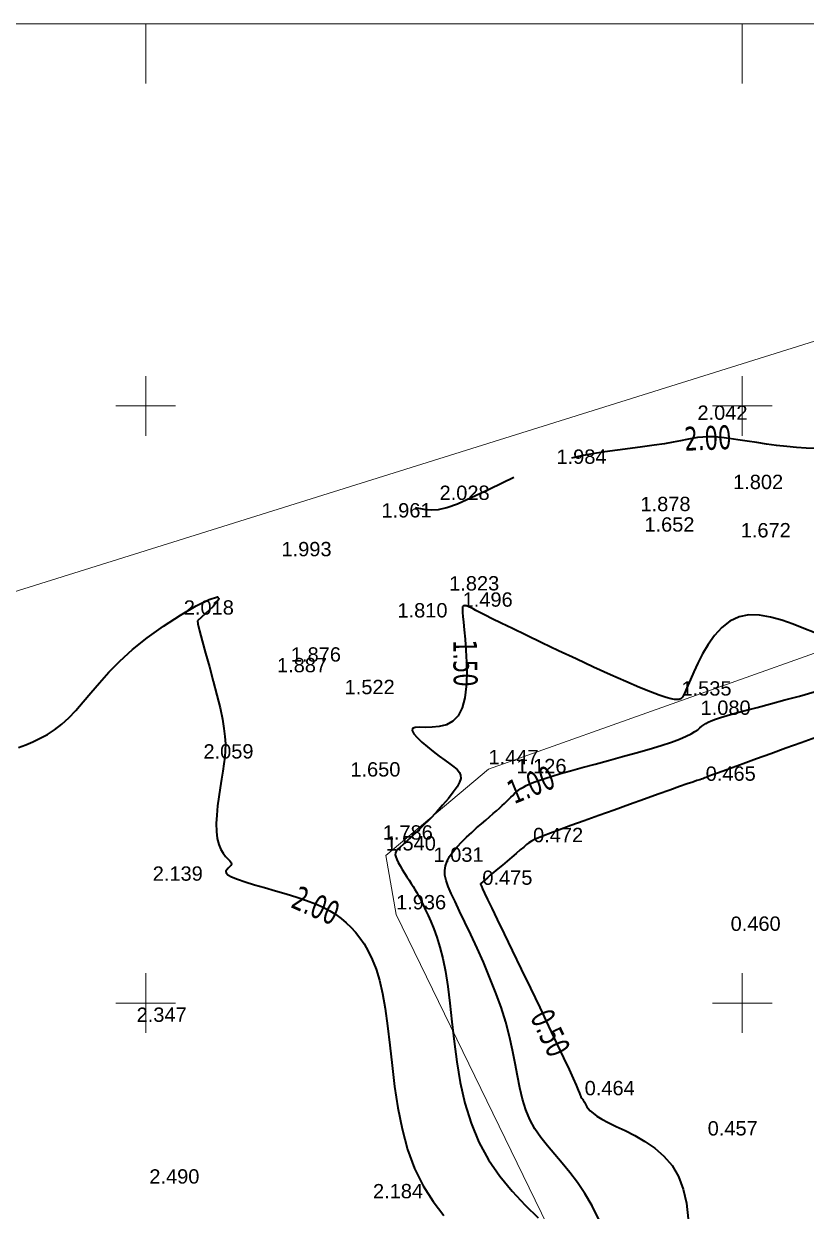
# Model space of a CAD drawing. Header units: millimetres. Extents: x 563604 to 809435, y 2337 to 1331933.
# Drawn here: x 672344 to 705133, y 1282215 to 1331933 of the extents above; entities that cross this region are included whole.
import ezdxf

# ---------------------------------------------------------------- set-up
doc = ezdxf.new("R2010")
doc.units = ezdxf.units.MM
for name, color, linetype, lineweight in [('CD TAI', 7, 'Continuous', 9), ('DM CAI-1', 9, 'Continuous', 35), ('Hbaixe-1', 253, 'Continuous', 9), ('khung-1', 253, 'Continuous', 9), ('MUONG DAT-1', 253, 'Continuous', 9), ('NCD', 7, 'Continuous', 9), ('NCV_TKCS_HIEN TRANG_251226_dwg-1', 253, 'Continuous', 9), ('TUONGXAY-1', 253, 'Continuous', 9)]:
    doc.layers.add(name, color=color, linetype=linetype, lineweight=lineweight)
doc.styles.add('Arial', font='arial_0.ttf', dxfattribs={"height": 600.128024})
doc.styles.add('Tahoma', font='tahoma_0.ttf', dxfattribs={"width": 0.75, "height": 1000.213374})

# ---------------------------------------------------------------- blocks, each defined once
blk = doc.blocks.new('NCV_TKCS_HIEN TRANG_251226_dwg-1595164-TỔNG THỂ_HIỆN TRẠNG KHU ĐẤT')
at = {"layer": 'DM CAI-1', "flags": 128}
for points in [[(705522, 1314149), (705132, 1314170), (704728, 1314197), (704312, 1314233), (703891, 1314280), (703470, 1314335), (703056, 1314396), (702653, 1314457), (702268, 1314515), (701907, 1314566), (701576, 1314607), (701280, 1314632), (701023, 1314639), (700793, 1314630), (700576, 1314606), (700359, 1314571), (700125, 1314525), (699863, 1314472), (699556, 1314413), (699192, 1314351), (698761, 1314288), (698276, 1314222), (697757, 1314154), (697222, 1314083), (696690, 1314006), (696180, 1313925), (695711, 1313837), (695302, 1313742)], [(688751, 1311678), (689111, 1311611), (689419, 1311579), (689723, 1311596), (690072, 1311678), (690514, 1311839), (691098, 1312095), (691873, 1312459), (692886, 1312947)], [(672126, 1301634), (672426, 1301747), (672728, 1301872), (673031, 1302015), (673334, 1302181), (673636, 1302376), (673937, 1302605), (674234, 1302874), (674529, 1303185), (674832, 1303537), (675156, 1303924), (675512, 1304342), (675913, 1304785), (676372, 1305250), (676899, 1305731), (677509, 1306223), (678198, 1306716), (678909, 1307175), (679570, 1307559), (680110, 1307828), (680457, 1307941), (680539, 1307856), (680284, 1307534), (679620, 1306933)], [(705469, 1306449), (705035, 1306619), (704578, 1306795), (704109, 1306958), (703638, 1307089), (703175, 1307169), (702731, 1307179), (702315, 1307099), (701937, 1306917), (701596, 1306649), (701292, 1306317), (701024, 1305944), (700790, 1305550), (700590, 1305160), (700421, 1304795), (700284, 1304478), (700175, 1304225), (700092, 1304033), (700028, 1303893), (699979, 1303796), (699941, 1303733), (699908, 1303696), (699875, 1303674), (699839, 1303660), (699791, 1303647), (699722, 1303640), (699618, 1303646), (699467, 1303674), (699257, 1303730), (698975, 1303822), (698608, 1303958), (698144, 1304146), (697577, 1304389), (696928, 1304678), (696224, 1304998), (695491, 1305337), (694758, 1305681), (694051, 1306016), (693397, 1306329), (692824, 1306607), (692351, 1306838), (691975, 1307025), (691681, 1307173), (691458, 1307287), (691293, 1307373), (691175, 1307436), (691090, 1307481), (691026, 1307512), (690974, 1307535), (690930, 1307552), (690893, 1307562), (690863, 1307568), (690838, 1307570), (690817, 1307569), (690801, 1307566), (690787, 1307561), (690775, 1307557), (690765, 1307552), (690757, 1307547), (690750, 1307543), (690743, 1307538), (690738, 1307534), (690733, 1307530), (690729, 1307527), (690725, 1307522), (690723, 1307506), (690722, 1307468), (690726, 1307397), (690734, 1307283), (690748, 1307113), (690769, 1306876), (690798, 1306562), (690834, 1306165), (690871, 1305704), (690897, 1305204), (690904, 1304688), (690883, 1304181), (690823, 1303708), (690716, 1303294), (690551, 1302962), (690325, 1302730), (690054, 1302586), (689757, 1302508), (689456, 1302478), (689173, 1302475), (688928, 1302479), (688741, 1302471), (688635, 1302429), (688623, 1302340), (688695, 1302208), (688836, 1302044), (689028, 1301858), (689256, 1301659), (689502, 1301459), (689751, 1301267), (689987, 1301094), (690194, 1300946), (690367, 1300819), (690504, 1300703), (690599, 1300590), (690650, 1300470), (690653, 1300335), (690605, 1300176), (690502, 1299984), (690342, 1299754), (690136, 1299493), (689896, 1299213), (689633, 1298923), (689359, 1298635), (689087, 1298360), (688829, 1298108), (688596, 1297890), (688399, 1297714), (688237, 1297575), (688110, 1297464), (688016, 1297373), (687952, 1297295), (687918, 1297220), (687912, 1297141), (687931, 1297050), (687974, 1296940), (688037, 1296813), (688115, 1296673), (688205, 1296526), (688301, 1296375), (688399, 1296223), (688495, 1296076), (688584, 1295938), (688663, 1295811), (688735, 1295691), (688802, 1295573), (688868, 1295452), (688935, 1295322), (689008, 1295177), (689088, 1295013), (689181, 1294823), (689286, 1294603), (689403, 1294345), (689526, 1294043), (689653, 1293689), (689779, 1293278), (689900, 1292802), (690012, 1292254), (690112, 1291628), (690199, 1290920), (690282, 1290145), (690374, 1289322), (690488, 1288467), (690637, 1287600), (690832, 1286739), (691088, 1285902), (691416, 1285107), (691824, 1284368), (692297, 1283686), (692815, 1283056), (693358, 1282473), (693906, 1281934)], [(679620, 1306933), (679639, 1306807), (679711, 1306517), (679825, 1306096), (679966, 1305581), (680124, 1305006), (680285, 1304409), (680437, 1303824), (680568, 1303286), (680667, 1302824), (680735, 1302429), (680775, 1302088), (680792, 1301784), (680787, 1301504), (680765, 1301231), (680728, 1300950), (680681, 1300646), (680626, 1300310), (680569, 1299946), (680514, 1299566), (680466, 1299182), (680431, 1298804), (680414, 1298443), (680420, 1298110), (680453, 1297816), (680516, 1297569), (680603, 1297367), (680703, 1297203), (680805, 1297071), (680901, 1296966), (680980, 1296881), (681033, 1296810), (681049, 1296749), (681023, 1296691), (680969, 1296634), (680905, 1296576), (680848, 1296516), (680816, 1296451), (680828, 1296381), (680902, 1296302), (681056, 1296214), (681300, 1296115), (681624, 1296006), (682009, 1295888), (682436, 1295763), (682887, 1295633), (683343, 1295498), (683786, 1295360), (684198, 1295221), (684564, 1295082), (684886, 1294940), (685170, 1294793), (685423, 1294638), (685650, 1294474), (685858, 1294297), (686052, 1294106), (686239, 1293896), (686424, 1293666), (686605, 1293407), (686780, 1293108), (686947, 1292761), (687105, 1292356), (687250, 1291884), (687380, 1291335), (687494, 1290700), (687591, 1289975), (687681, 1289175), (687776, 1288322), (687886, 1287437), (688024, 1286542), (688202, 1285659), (688430, 1284807), (688721, 1284010), (689082, 1283283), (689495, 1282626), (689940, 1282034)], [(696444, 1281870), (696159, 1282436), (695860, 1282954), (695547, 1283420), (695226, 1283842), (694905, 1284231), (694592, 1284597), (694292, 1284951), (694015, 1285304), (693766, 1285667), (693555, 1286051), (693385, 1286463), (693248, 1286906), (693134, 1287378), (693032, 1287878), (692932, 1288404), (692824, 1288957), (692696, 1289533), (692538, 1290134), (692343, 1290754), (692116, 1291386), (691867, 1292018), (691605, 1292638), (691339, 1293236), (691078, 1293800), (690831, 1294318), (690607, 1294781), (690415, 1295179), (690256, 1295519), (690132, 1295810), (690045, 1296062), (689995, 1296285), (689983, 1296487), (690011, 1296679), (690080, 1296870), (690190, 1297068), (690334, 1297270), (690506, 1297475), (690698, 1297680), (690903, 1297881), (691113, 1298076), (691320, 1298261), (691518, 1298434), (691700, 1298591), (691866, 1298735), (692017, 1298866), (692154, 1298986), (692279, 1299096), (692392, 1299197), (692495, 1299292), (692588, 1299381), (692673, 1299466), (692753, 1299547), (692831, 1299625), (692909, 1299699), (692990, 1299772), (693077, 1299842), (693172, 1299910), (693280, 1299977), (693402, 1300043), (693546, 1300110), (693719, 1300180), (693927, 1300256), (694178, 1300339), (694479, 1300432), (694836, 1300537), (695257, 1300656), (695745, 1300790), (696284, 1300936), (696853, 1301091), (697435, 1301250), (698008, 1301410), (698553, 1301568), (699050, 1301719), (699480, 1301859), (699828, 1301986), (700100, 1302101), (700310, 1302203), (700468, 1302295), (700588, 1302377), (700680, 1302452), (700758, 1302519), (700834, 1302581), (700918, 1302639), (701022, 1302695), (701154, 1302754), (701324, 1302817), (701541, 1302888), (701816, 1302970), (702158, 1303066), (702575, 1303179), (703073, 1303312), (703634, 1303460), (704236, 1303620), (704856, 1303787), (705471, 1303957)], [(705534, 1302048), (704918, 1301828), (704281, 1301599), (703648, 1301371), (703044, 1301152), (702494, 1300953), (702024, 1300782), (701653, 1300645), (701372, 1300542), (701168, 1300466), (701028, 1300412), (700937, 1300378), (700882, 1300356), (700849, 1300343), (700824, 1300334), (700794, 1300324), (700746, 1300309), (700669, 1300283), (700550, 1300243), (700378, 1300185), (700140, 1300103), (699826, 1299992), (699423, 1299850), (698925, 1299673), (698352, 1299468), (697730, 1299245), (697085, 1299014), (696443, 1298782), (695830, 1298561), (695271, 1298359), (694793, 1298186), (694415, 1298048), (694125, 1297939), (693908, 1297853), (693745, 1297780), (693619, 1297713), (693513, 1297643), (693410, 1297563), (693293, 1297464), (693147, 1297341), (692978, 1297197), (692792, 1297039), (692598, 1296875), (692404, 1296710), (692216, 1296552), (692044, 1296406), (691894, 1296279), (691774, 1296177), (691680, 1296097), (691611, 1296037), (691561, 1295994), (691527, 1295964), (691506, 1295943), (691495, 1295930), (691489, 1295920), (691487, 1295908), (691495, 1295880), (691520, 1295819), (691571, 1295708), (691656, 1295530), (691781, 1295269), (691955, 1294909), (692186, 1294431), (692477, 1293828), (692816, 1293125), (693188, 1292354), (693576, 1291549), (693963, 1290742), (694335, 1289966), (694673, 1289254), (694963, 1288640), (695193, 1288147), (695366, 1287768), (695491, 1287487), (695576, 1287289), (695631, 1287156), (695663, 1287073), (695681, 1287025), (695694, 1286994), (695708, 1286969), (695725, 1286943), (695745, 1286917), (695766, 1286889), (695790, 1286857), (695815, 1286820), (695842, 1286777), (695870, 1286725), (695901, 1286664), (695940, 1286593), (695998, 1286512), (696081, 1286419), (696198, 1286315), (696357, 1286198), (696567, 1286069), (696835, 1285926), (697166, 1285769), (697546, 1285590), (697954, 1285383), (698374, 1285140), (698785, 1284855), (699170, 1284519), (699509, 1284127), (699784, 1283669), (699981, 1283142), (700108, 1282548), (700178, 1281891)]]:
    blk.add_lwpolyline(points, dxfattribs=at)
at = {"layer": 'Hbaixe-1', "flags": 128}
blk.add_lwpolyline([(768013, 1144933), (563604, 1144933), (563604, 1331933), (802477, 1331933), (802477, 1144933)], dxfattribs=at)
at = {"layer": 'khung-1'}
for p, q in [((677454, 1329433), (677454, 1331933)), ((702454, 1329433), (702454, 1331933)), ((677454, 1314683), (677454, 1317183)), ((702454, 1314683), (702454, 1317183)), ((676204, 1315933), (678704, 1315933)), ((701204, 1315933), (703704, 1315933)), ((677454, 1289683), (677454, 1292183)), ((702454, 1289683), (702454, 1292183)), ((676204, 1290933), (678704, 1290933)), ((701204, 1290933), (703704, 1290933))]:
    blk.add_line(p, q, dxfattribs=at)
at = {"layer": 'MUONG DAT-1', "flags": 128}
blk.add_lwpolyline([(752287, 1199548), (747733, 1213433), (740799, 1236447), (737240, 1247928), (731715, 1265616), (728295, 1276774), (725536, 1284652), (720896, 1301124), (717081, 1300936), (710093, 1307531), (707990, 1306468), (691820, 1300721), (687516, 1297110), (687946, 1294643), (696312, 1277455), (695625, 1272682)], dxfattribs=at)
at = {"layer": 'TUONGXAY-1', "flags": 128}
blk.add_lwpolyline([(715195, 1321683), (662619, 1305233), (575091, 1277403)], dxfattribs=at)
at = {"layer": 'CD TAI', "char_height": 600.1, "width": 2512.82, "attachment_point": 1, "rotation": 0.1346, "line_spacing_factor": 0.941778, "style": 'Arial'}
for s, insert in [('2.042', (700573, 1315949)), ('1.984', (694666, 1314106)), ('1.802', (702066, 1313047)), ('2.028', (689767, 1312593)), ('1.878', (698185, 1312124)), ('1.961', (687334, 1311859)), ('1.652', (698350, 1311266)), ('1.672', (702386, 1311025)), ('1.993', (683144, 1310235)), ('1.823', (690169, 1308802)), ('1.496', (690733, 1308122)), ('2.018', (679050, 1307790)), ('1.810', (688002, 1307673)), ('1.876', (683537, 1305823)), ('1.887', (682955, 1305378)), ('1.522', (685789, 1304462)), ('1.535', (699903, 1304402)), ('1.080', (700704, 1303596)), ('2.059', (679873, 1301767)), ('1.447', (691818, 1301528)), ('1.126', (692989, 1301152)), ('1.650', (686029, 1301012)), ('0.465', (700917, 1300835)), ('1.786', (687387, 1298370)), ('0.472', (693686, 1298264)), ('1.540', (687514, 1297917)), ('1.031', (689514, 1297442)), ('2.139', (677748, 1296650)), ('0.475', (691559, 1296480)), ('1.936', (687944, 1295451)), ('0.460', (701962, 1294553)), ('2.347', (677073, 1290742)), ('0.464', (695847, 1287670)), ('0.457', (701001, 1285985)), ('2.490', (677607, 1283970)), ('2.184', (686978, 1283354))]:
    blk.add_mtext(s, dxfattribs=dict(at, insert=insert))
at = {"layer": 'NCD', "char_height": 1000.2, "width": 2355.81, "attachment_point": 2, "line_spacing_factor": 0.994306, "style": 'Tahoma'}
for s, insert, rotation in [('2.00', (700989, 1315091), 2.2983), ('1.50', (691351, 1305168), 270.809), ('1.00', (693411, 1300544), 22.173), ('2.00', (684789, 1295478), 336.2113), ('0.50', (694869, 1289898), 295.4477)]:
    blk.add_mtext(s, dxfattribs=dict(at, insert=insert, rotation=rotation))

msp = doc.modelspace()

# ---------------------------------------------------------------- block references
at = {"layer": 'NCV_TKCS_HIEN TRANG_251226_dwg-1'}
msp.add_blockref('NCV_TKCS_HIEN TRANG_251226_dwg-1595164-TỔNG THỂ_HIỆN TRẠNG KHU ĐẤT', (0, 0), dxfattribs=at)

doc.saveas('drawing.dxf')
